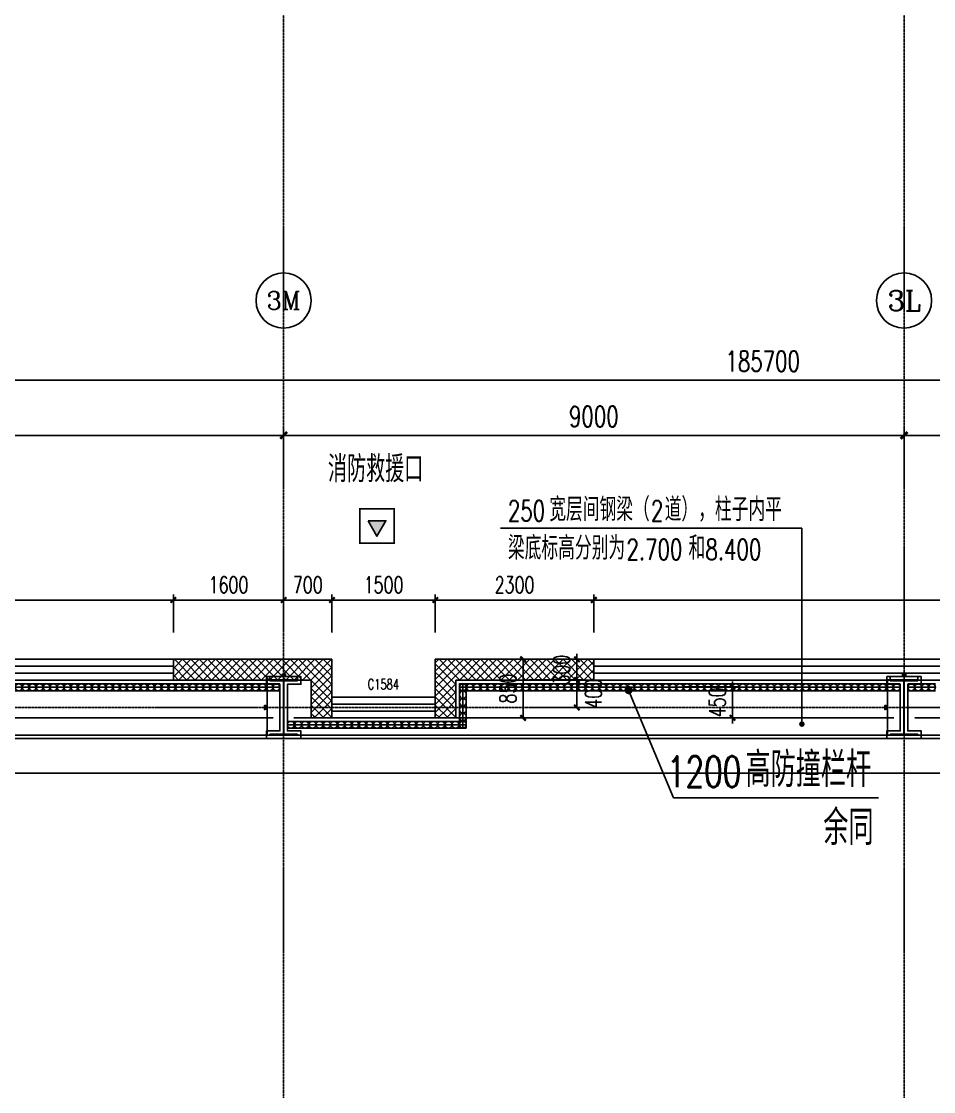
# Model space of a CAD drawing. Extents: x -954573 to 446329, y 489853 to 1226784.
# Drawn here: x -231658 to -218425, y 615150 to 630673 of the extents above; entities that cross this region are included whole.
import ezdxf
from ezdxf.enums import TextEntityAlignment as Align

# ---------------------------------------------------------------- set-up
doc = ezdxf.new("R2010")
doc.units = 0
doc.header["$LTSCALE"] = 10
doc.header["$MEASUREMENT"] = 0
doc.linetypes.add('10平面$0$DOTE', pattern=[2.42, 2, -0.2, 0.02, -0.2])
doc.linetypes.add('10平面$1$DASH', pattern=[0.35, 0.25, -0.1])
doc.layers.get('Defpoints').update_dxf_attribs({"color": 210})
for name, color, linetype in [('10平面$0$A-AXIS-D', 8, 'Continuous'), ('10平面$0$A-AXIS-DOTE', 8, '10平面$0$DOTE'), ('10平面$0$A-AXIS-DP', 8, 'Continuous'), ('10平面$0$A-AXIS-SYMB', 8, 'Continuous'), ('10平面$0$A-HATCH-2', 8, 'Continuous'), ('10平面$0$A-HRAIL', 8, 'Continuous'), ('10平面$0$A-SFCE', 8, 'Continuous'), ('10平面$0$A-TEXT', 8, 'Continuous'), ('10平面$0$A-WINDOW', 8, 'Continuous'), ('10平面$0$AS-COLN', 8, 'Continuous'), ('10平面$0$AS-WALL', 8, 'Continuous'), ('10平面$0$DIM_SYMB', 8, 'Continuous'), ('10平面$0$PUB_HATCH', 8, 'Continuous'), ('10平面$0$PUB_TEXT', 8, 'Continuous'), ('10平面$0$RP-N2-01$0$$0$A-WIND-J', 8, 'Continuous'), ('10平面$0$RP-N2-01$0$A-WIND-J', 8, 'Continuous'), ('10平面$0$建-窗', 8, 'Continuous'), ('10平面$0$建-门窗编号', 8, 'Continuous'), ('A-LIN-V', 9, 'Continuous')]:
    doc.layers.add(name, color=color, linetype=linetype)
doc.styles.add('10平面$0$_TCH_AXIS', font='COMPLEX', dxfattribs={"bigfont": 'GBCBIG'})
doc.styles.add('10平面$0$_TCH_DIM', font='SIMPLEX', dxfattribs={"bigfont": 'GBCBIG'})
doc.styles.add('10平面$0$_TCH_DIM_T3', font='SIMPLEX', dxfattribs={"width": 0.705882, "bigfont": 'GBCBIG'})
doc.styles.add('10平面$0$A-WIN-LABEL', font='SIMPLEX', dxfattribs={"bigfont": 'GBCBIG'})
doc.dimstyles.new('10平面$0$_TCH_ARCH&&10', dxfattribs={"dimtxt": 29.75, "dimasz": 10, "dimexe": 10, "dimexo": 10, "dimgap": 12.625, "dimtad": 1, "dimdec": 0, "dimzin": 0, "dimdsep": 46, "dimtxsty": '10平面$0$_TCH_DIM_T3', "dimblk": '10平面$0$_ArchTick', "dimcen": 0.09, "dimclrt": 7, "dimazin": 2, "dimtfac": 1, "dimtdec": 0, "dimtix": 1, "dimtmove": 2, "dimatfit": 3, "dimfxl": 0, "dimtolj": 1, "dimtzin": 0, "dimarcsym": 0})
doc.dimstyles.new('10平面$0$_TCH_ARCH&&100', dxfattribs={"dimtxt": 297.5, "dimasz": 100, "dimexe": 100, "dimexo": 100, "dimgap": 126.25, "dimtad": 1, "dimdec": 0, "dimzin": 0, "dimdsep": 46, "dimtxsty": '10平面$0$_TCH_DIM_T3', "dimblk": '10平面$0$_ArchTick', "dimcen": 0.09, "dimclrt": 7, "dimazin": 2, "dimtfac": 1, "dimtdec": 0, "dimtix": 1, "dimtmove": 2, "dimatfit": 3, "dimfxl": 0, "dimtolj": 1, "dimtzin": 0, "dimarcsym": 0})
doc.dimstyles.new('10平面$0$_TCH_ARCH&&80', dxfattribs={"dimtxt": 238, "dimasz": 80, "dimexe": 80, "dimexo": 80, "dimgap": 101, "dimtad": 1, "dimdec": 0, "dimzin": 0, "dimdsep": 46, "dimtxsty": '10平面$0$_TCH_DIM_T3', "dimblk": '10平面$0$_ArchTick', "dimcen": 0.09, "dimclrt": 7, "dimazin": 2, "dimtfac": 1, "dimtdec": 0, "dimtix": 1, "dimtmove": 2, "dimatfit": 3, "dimfxl": 0, "dimtolj": 1, "dimtzin": 0, "dimarcsym": 0})
pattern_1 = [(45, (60, 0), (-60.000061, 60.000061), []), (135, (60, 0), (-60.000061, -60.000061), [])]

# ---------------------------------------------------------------- blocks, each defined once
blk = doc.blocks.new('10平面$0$_ArchTick')
at = {"color": 0, "linetype": 'ByBlock', "const_width": 0.4}
blk.add_lwpolyline([(-0.5, -0.5), (0.5, 0.5)], dxfattribs=at)
blk = doc.blocks.new('*D3098')
at = {"layer": '10平面$0$A-AXIS-D', "color": 0, "lineweight": -2}
for p, q in [((-16118, -180910), (-16118, -180052)), ((-7118, -180910), (-7118, -180052)), ((-16118, -180152), (-7118, -180152))]:
    blk.add_line(p, q, dxfattribs=at)
at = {"layer": 'Defpoints', "color": 0}
for p in [(-7118, -180152), (-16118, -181010), (-7118, -181010)]:
    blk.add_point(p, dxfattribs=at)
at = {"layer": '10平面$0$A-AXIS-D', "color": 0, "lineweight": -2, "xscale": 100, "yscale": 100, "zscale": 100, "rotation": 180}
blk.add_blockref('10平面$0$_ArchTick', (-16118, -180152), dxfattribs=at)
at = {"layer": '10平面$0$A-AXIS-D', "color": 0, "lineweight": -2, "xscale": 100, "yscale": 100, "zscale": 100}
blk.add_blockref('10平面$0$_ArchTick', (-7118, -180152), dxfattribs=at)
at = {"layer": '10平面$0$A-AXIS-D', "color": 7, "insert": (-11618, -179877), "char_height": 297.5, "attachment_point": 5, "style": '10平面$0$_TCH_DIM_T3'}
blk.add_mtext('\\A1;9000', dxfattribs=at)
blk = doc.blocks.new('*D3099')
at = {"layer": '10平面$0$A-AXIS-D', "color": 0, "lineweight": -2}
for p, q in [((-7118, -180910), (-7118, -180052)), ((1882, -180910), (1882, -180052)), ((-7118, -180152), (1882, -180152))]:
    blk.add_line(p, q, dxfattribs=at)
at = {"layer": 'Defpoints', "color": 0}
for p in [(1882, -180152), (-7118, -181010), (1882, -181010)]:
    blk.add_point(p, dxfattribs=at)
at = {"layer": '10平面$0$A-AXIS-D', "color": 0, "lineweight": -2, "xscale": 100, "yscale": 100, "zscale": 100, "rotation": 180}
blk.add_blockref('10平面$0$_ArchTick', (-7118, -180152), dxfattribs=at)
at = {"layer": '10平面$0$A-AXIS-D', "color": 0, "lineweight": -2, "xscale": 100, "yscale": 100, "zscale": 100}
blk.add_blockref('10平面$0$_ArchTick', (1882, -180152), dxfattribs=at)
at = {"layer": '10平面$0$A-AXIS-D', "color": 7, "insert": (-2618, -179877), "char_height": 297.5, "attachment_point": 5, "style": '10平面$0$_TCH_DIM_T3'}
blk.add_mtext('\\A1;9000', dxfattribs=at)
blk = doc.blocks.new('*D3100')
at = {"layer": '10平面$0$A-AXIS-D', "color": 0, "lineweight": -2}
for p, q in [((1882, -180910), (1882, -180052)), ((10882, -180910), (10882, -180052)), ((1882, -180152), (10882, -180152))]:
    blk.add_line(p, q, dxfattribs=at)
at = {"layer": 'Defpoints', "color": 0}
for p in [(10882, -180152), (1882, -181010), (10882, -181010)]:
    blk.add_point(p, dxfattribs=at)
at = {"layer": '10平面$0$A-AXIS-D', "color": 0, "lineweight": -2, "xscale": 100, "yscale": 100, "zscale": 100, "rotation": 180}
blk.add_blockref('10平面$0$_ArchTick', (1882, -180152), dxfattribs=at)
at = {"layer": '10平面$0$A-AXIS-D', "color": 0, "lineweight": -2, "xscale": 100, "yscale": 100, "zscale": 100}
blk.add_blockref('10平面$0$_ArchTick', (10882, -180152), dxfattribs=at)
at = {"layer": '10平面$0$A-AXIS-D', "color": 7, "insert": (6382, -179877), "char_height": 297.5, "attachment_point": 5, "style": '10平面$0$_TCH_DIM_T3'}
blk.add_mtext('\\A1;9000', dxfattribs=at)
blk = doc.blocks.new('*D3111')
at = {"layer": '10平面$0$A-AXIS-D', "color": 0, "lineweight": -2}
for p, q in [((-93018, -180810), (-93018, -179252)), ((92682, -180810), (92682, -179252)), ((-93018, -179352), (92682, -179352))]:
    blk.add_line(p, q, dxfattribs=at)
at = {"layer": 'Defpoints', "color": 0}
for p in [(92682, -179352), (-93018, -180910), (92682, -180910)]:
    blk.add_point(p, dxfattribs=at)
at = {"layer": '10平面$0$A-AXIS-D', "color": 0, "lineweight": -2, "xscale": 100, "yscale": 100, "zscale": 100, "rotation": 180}
blk.add_blockref('10平面$0$_ArchTick', (-93018, -179352), dxfattribs=at)
at = {"layer": '10平面$0$A-AXIS-D', "color": 0, "lineweight": -2, "xscale": 100, "yscale": 100, "zscale": 100}
blk.add_blockref('10平面$0$_ArchTick', (92682, -179352), dxfattribs=at)
at = {"layer": '10平面$0$A-AXIS-D', "color": 7, "insert": (-168, -179077), "char_height": 297.5, "attachment_point": 5, "style": '10平面$0$_TCH_DIM_T3'}
blk.add_mtext('\\A1;185700', dxfattribs=at)
blk = doc.blocks.new('*D3391')
at = {"layer": '10平面$0$A-AXIS-DP', "color": 0, "lineweight": -2}
for p, q in [((-221342, 621020), (-221342, 621100)), ((-222070, 621020), (-221262, 621020)), ((-221342, 620570), (-221342, 621020)), ((-222070, 620570), (-221262, 620570)), ((-221342, 620570), (-221342, 620490))]:
    blk.add_line(p, q, dxfattribs=at)
at = {"layer": 'Defpoints', "color": 0}
for p in [(-222150, 621020), (-221342, 621020), (-222150, 620570)]:
    blk.add_point(p, dxfattribs=at)
at = {"layer": '10平面$0$A-AXIS-DP', "color": 0, "lineweight": -2, "xscale": 80, "yscale": 80, "zscale": 80}
for p, rotation in [((-221342, 621020), 270), ((-221342, 620570), 90)]:
    blk.add_blockref('10平面$0$_ArchTick', p, dxfattribs=dict(at, rotation=rotation))
at = {"layer": '10平面$0$A-AXIS-DP', "color": 7, "insert": (-221562, 620795), "char_height": 238, "attachment_point": 5, "rotation": 90, "style": '10平面$0$_TCH_DIM_T3'}
blk.add_mtext('\\A1;450', dxfattribs=at)
blk = doc.blocks.new('10平面$0$4324324')
at = {"layer": '10平面$0$A-HATCH-2', "linetype": '10平面$1$DASH'}
for p, q in [((-294754.2, 620270), (-135554.2, 620270)), ((-294754.2, 619770), (-135554.2, 619770))]:
    blk.add_line(p, q, dxfattribs=at)
blk = doc.blocks.new('*D3408')
at = {"layer": '10平面$0$A-AXIS-DP', "color": 0, "lineweight": -2}
for p, q in [((-165054, 621030), (-165054, 621079)), ((-164654, 621030), (-164654, 621079)), ((-165054, 621069), (-164654, 621069))]:
    blk.add_line(p, q, dxfattribs=at)
at = {"layer": 'Defpoints', "color": 0}
for p in [(-165054, 621020), (-164654, 621069), (-164654, 621020)]:
    blk.add_point(p, dxfattribs=at)
at = {"layer": '10平面$0$A-AXIS-DP', "color": 0, "lineweight": -2, "xscale": 10, "yscale": 10, "zscale": 10, "rotation": 180}
blk.add_blockref('10平面$0$_ArchTick', (-165054, 621069), dxfattribs=at)
at = {"layer": '10平面$0$A-AXIS-DP', "color": 0, "lineweight": -2, "xscale": 10, "yscale": 10, "zscale": 10}
blk.add_blockref('10平面$0$_ArchTick', (-164654, 621069), dxfattribs=at)
at = {"layer": '10平面$0$A-AXIS-DP', "color": 7, "insert": (-164854, 621096), "char_height": 29.8, "attachment_point": 5, "style": '10平面$0$_TCH_DIM_T3'}
blk.add_mtext('\\A1;400', dxfattribs=at)
blk = doc.blocks.new('*D3409')
at = {"layer": '10平面$0$A-AXIS-DP', "color": 0, "lineweight": -2}
for p, q in [((-165064, 621020), (-165105, 621020)), ((-165095, 620220), (-165095, 621020)), ((-165064, 620220), (-165105, 620220))]:
    blk.add_line(p, q, dxfattribs=at)
at = {"layer": 'Defpoints', "color": 0}
for p in [(-165095, 621020), (-165054, 621020), (-165054, 620220)]:
    blk.add_point(p, dxfattribs=at)
at = {"layer": '10平面$0$A-AXIS-DP', "color": 0, "lineweight": -2, "xscale": 10, "yscale": 10, "zscale": 10}
for p, rotation in [((-165095, 621020), 90), ((-165095, 620220), 270)]:
    blk.add_blockref('10平面$0$_ArchTick', p, dxfattribs=dict(at, rotation=rotation))
at = {"layer": '10平面$0$A-AXIS-DP', "color": 7, "insert": (-165123, 620620), "char_height": 29.8, "attachment_point": 5, "rotation": 90, "style": '10平面$0$_TCH_DIM_T3'}
blk.add_mtext('\\A1;800', dxfattribs=at)
blk = doc.blocks.new('10平面$0$RP-N2-01$0$$0$xfjy')
at = {"layer": '10平面$0$RP-N2-01$0$$0$A-WIND-J'}
h = blk.add_hatch(color=256, dxfattribs=at)
h.dxf.hatch_style = 1
h.paths.add_polyline_path([(1141876, -26214), (1142135, -26214), (1142005, -25989)])
at = {"layer": '10平面$0$RP-N2-01$0$$0$A-WIND-J', "const_width": 25}
blk.add_lwpolyline([(1141755, -25889), (1141755, -26389), (1142255, -26389), (1142255, -25889)], close=True, dxfattribs=at)
at = {"layer": '10平面$0$RP-N2-01$0$$0$A-WIND-J'}
for points in [[(1141755, -26389), (1142255, -26389), (1142255, -25889), (1141755, -25889)], [(1141876, -26214), (1142135, -26214), (1142005, -25989)]]:
    blk.add_lwpolyline(points, close=True, dxfattribs=at)
blk = doc.blocks.new('10平面$0$RP-N2-01$0$xfjy')
at = {"layer": '10平面$0$RP-N2-01$0$$0$A-WIND-J'}
blk.add_blockref('10平面$0$RP-N2-01$0$$0$xfjy', (0, 0), dxfattribs=at)
blk = doc.blocks.new('10平面$0$1232')
at = {"layer": '10平面$0$RP-N2-01$0$A-WIND-J', "xscale": -1, "rotation": 180}
blk.add_blockref('10平面$0$RP-N2-01$0$xfjy', (-1368505, 597215, 0), dxfattribs=at)
at = {"layer": '10平面$0$A-TEXT', "style": '10平面$0$_TCH_DIM'}
blk.add_text('消防救援口', height=384.1, dxfattribs=at).set_placement((-227211, 623989, 0))
blk = doc.blocks.new('10平面$0$99平面图例外参$0$$LinePat$圆环')
for points in [[(0, 150), (300, 150)], [(0, 0), (300, 0)], [(0, -150), (300, -150)]]:
    blk.add_lwpolyline(points)
at = {"color": 0}
blk.add_circle((150, 0), 150, dxfattribs=at)
blk = doc.blocks.new('10平面$0$34242343243')
at = {"layer": '10平面$0$A-HRAIL', "yscale": 0.3333333333333333, "zscale": 0.3333333333333333}
for p, xscale, rotation in [((-231748, 621014), 0.3368181818181785, 2.040338504593629e-10), ((-231647, 621014), 0.3368181818181785, 2.040338504593629e-10), ((-231546, 621014), 0.3368181818181785, 2.040338504593629e-10), ((-231445, 621014), 0.3368181818181785, 2.040338504593629e-10), ((-231344, 621014), 0.3368181818181785, 2.040338504593629e-10), ((-231243, 621014), 0.3368181818181785, 2.040338504593629e-10), ((-231142, 621014), 0.3368181818181785, 2.040338504593629e-10), ((-231041, 621014), 0.3368181818181785, 2.040338504593629e-10), ((-230940, 621014), 0.3368181818181785, 2.040338504593629e-10), ((-230839, 621014), 0.3368181818181785, 2.040338504593629e-10), ((-230737, 621014), 0.3368181818181785, 2.040338504593629e-10), ((-230636, 621014), 0.3368181818181785, 2.040338504593629e-10), ((-230535, 621014), 0.3368181818181785, 2.040338504593629e-10), ((-230434, 621014), 0.3368181818181785, 2.040338504593629e-10), ((-230333, 621014), 0.3368181818181785, 2.040338504593629e-10), ((-230232, 621014), 0.3368181818181785, 2.040338504593629e-10), ((-230131, 621014), 0.3368181818181785, 2.040338504593629e-10), ((-230030, 621014), 0.3368181818181785, 2.040338504593629e-10), ((-229929, 621014), 0.3368181818181785, 2.040338504593629e-10), ((-229828, 621014), 0.3368181818181785, 2.040338504593629e-10), ((-229727, 621014), 0.3368181818181785, 2.040338504593629e-10), ((-229626, 621014), 0.3368181818181785, 2.040338504593629e-10), ((-229525, 621014), 0.3368181818181785, 2.040338504593629e-10), ((-229424, 621014), 0.3368181818181785, 2.040338504593629e-10), ((-229323, 621014), 0.3368181818181785, 2.040338504593629e-10), ((-229222, 621014), 0.3368181818181785, 2.040338504593629e-10), ((-229121, 621014), 0.3368181818181785, 2.040338504593629e-10), ((-229020, 621014), 0.3368181818181785, 2.040338504593629e-10), ((-228919, 621014), 0.3368181818181785, 2.040338504593629e-10), ((-228818, 621014), 0.3368181818181785, 2.040338504593629e-10), ((-228717, 621014), 0.3368181818181785, 2.040338504593629e-10), ((-228616, 621014), 0.3368181818181785, 2.040338504593629e-10), ((-228514, 621014), 0.3368181818181785, 2.040338504593629e-10), ((-228413, 621014), 0.3368181818181785, 2.040338504593629e-10), ((-228312, 621014), 0.3368181818181785, 2.040338504593629e-10), ((-228211, 621014), 0.3368181818181785, 2.040338504593629e-10), ((-228110, 621014), 0.3368181818181785, 2.040338504593629e-10), ((-228009, 621014), 0.3368181818181785, 2.040338504593629e-10), ((-225254, 620962), -0.3611111227129974, 270), ((-225203, 621014), -0.3384127415468572, 359.9999999997966), ((-225254, 620853), -0.3611111227129974, 270), ((-225101, 621014), -0.3384127415468572, 359.9999999997966), ((-225000, 621014), -0.3384127415468572, 359.9999999997966), ((-224898, 621014), -0.3384127415468572, 359.9999999997966), ((-224797, 621014), -0.3384127415468572, 359.9999999997966), ((-224695, 621014), -0.3384127415468572, 359.9999999997966), ((-224594, 621014), -0.3384127415468572, 359.9999999997966), ((-224492, 621014), -0.3384127415468572, 359.9999999997966), ((-224390, 621014), -0.3384127415468572, 359.9999999997966), ((-224289, 621014), -0.3384127415468572, 359.9999999997966), ((-224187, 621014), -0.3384127415468572, 359.9999999997966), ((-224086, 621014), -0.3384127415468572, 359.9999999997966), ((-223984, 621014), -0.3384127415468572, 359.9999999997966), ((-223883, 621014), -0.3384127415468572, 359.9999999997966), ((-223781, 621014), -0.3384127415468572, 359.9999999997966), ((-223680, 621014), -0.3384127415468572, 359.9999999997966), ((-223578, 621014), -0.3384127415468572, 359.9999999997966), ((-223477, 621014), -0.3384127415468572, 359.9999999997966), ((-223375, 621014), -0.3384127415468572, 359.9999999997966), ((-223274, 621014), -0.3384127415468572, 359.9999999997966), ((-223172, 621014), -0.3384127415468572, 359.9999999997966), ((-223071, 621014), -0.3384127415468572, 359.9999999997966), ((-222969, 621014), -0.3384127415468572, 359.9999999997966), ((-222868, 621014), -0.3384127415468572, 359.9999999997966), ((-222766, 621014), -0.3384127415468572, 359.9999999997966), ((-222665, 621014), -0.3384127415468572, 359.9999999997966), ((-222563, 621014), -0.3384127415468572, 359.9999999997966), ((-222462, 621014), -0.3384127415468572, 359.9999999997966), ((-222360, 621014), -0.3384127415468572, 359.9999999997966), ((-222258, 621014), -0.3384127415468572, 359.9999999997966), ((-222157, 621014), -0.3384127415468572, 359.9999999997966), ((-222055, 621014), -0.3384127415468572, 359.9999999997966), ((-221954, 621014), -0.3384127415468572, 359.9999999997966), ((-221852, 621014), -0.3384127415468572, 359.9999999997966), ((-221751, 621014), -0.3384127415468572, 359.9999999997966), ((-221649, 621014), -0.3384127415468572, 359.9999999997966), ((-221548, 621014), -0.3384127415468572, 359.9999999997966), ((-221446, 621014), -0.3384127415468572, 359.9999999997966), ((-221345, 621014), -0.3384127415468572, 359.9999999997966), ((-221243, 621014), -0.3384127415468572, 359.9999999997966), ((-221142, 621014), -0.3384127415468572, 359.9999999997966), ((-221040, 621014), -0.3384127415468572, 359.9999999997966), ((-220939, 621014), -0.3384127415468572, 359.9999999997966), ((-220837, 621014), -0.3384127415468572, 359.9999999997966), ((-220736, 621014), -0.3384127415468572, 359.9999999997966), ((-220634, 621014), -0.3384127415468572, 359.9999999997966), ((-220533, 621014), -0.3384127415468572, 359.9999999997966), ((-220431, 621014), -0.3384127415468572, 359.9999999997966), ((-220330, 621014), -0.3384127415468572, 359.9999999997966), ((-220228, 621014), -0.3384127415468572, 359.9999999997966), ((-220126, 621014), -0.3384127415468572, 359.9999999997966), ((-220025, 621014), -0.3384127415468572, 359.9999999997966), ((-219923, 621014), -0.3384127415468572, 359.9999999997966), ((-219822, 621014), -0.3384127415468572, 359.9999999997966), ((-219720, 621014), -0.3384127415468572, 359.9999999997966), ((-219619, 621014), -0.3384127415468572, 359.9999999997966), ((-219517, 621014), -0.3384127415468572, 359.9999999997966), ((-219416, 621014), -0.3384127415468572, 359.9999999997966), ((-219314, 621014), -0.3384127415468572, 359.9999999997966), ((-219213, 621014), -0.3384127415468572, 359.9999999997966), ((-219111, 621014), -0.3384127415468572, 359.9999999997966), ((-219010, 621014), -0.3384127415468572, 359.9999999997966), ((-218908, 621014), -0.3384127415468572, 359.9999999997966), ((-218699, 621014), -0.3368181818181818, 359.9999999997967), ((-218598, 621014), -0.3368181818181818, 359.9999999997967), ((-218497, 621014), -0.3368181818181818, 359.9999999997967), ((-218396, 621014), -0.3368181818181818, 359.9999999997967), ((-225254, 620745), -0.3611111227129974, 270), ((-225254, 620637), -0.3611111227129974, 270), ((-225254, 620528), -0.3611111227129974, 270), ((-225254, 620420), -0.3611111227129974, 270)]:
    blk.add_blockref('10平面$0$99平面图例外参$0$$LinePat$圆环', p, dxfattribs=dict(at, xscale=xscale, rotation=rotation))
at = {"layer": '10平面$0$A-HRAIL', "xscale": -0.3461333288391431, "yscale": 0.3333333333333333, "zscale": 0.3333333333333333}
for p in [(-227696, 620470), (-227593, 620470), (-227489, 620470), (-227385, 620470), (-227281, 620470), (-227177, 620470), (-227073, 620470), (-226969, 620470), (-226866, 620470), (-226762, 620470), (-226658, 620470), (-226554, 620470), (-226450, 620470), (-226346, 620470), (-226243, 620470), (-226139, 620470), (-226035, 620470), (-225931, 620470), (-225827, 620470), (-225723, 620470), (-225620, 620470), (-225516, 620470), (-225412, 620470), (-225308, 620470), (-225204, 620470)]:
    blk.add_blockref('10平面$0$99平面图例外参$0$$LinePat$圆环', p, dxfattribs=at)
blk = doc.blocks.new('*D3888')
at = {"layer": '10平面$0$A-AXIS-DP', "color": 0, "lineweight": -2}
for p, q in [((-224294, 621420), (-223520, 621420)), ((-223600, 621420), (-223600, 621500)), ((-223600, 621120), (-223600, 621420)), ((-224294, 621120), (-223520, 621120)), ((-223600, 621120), (-223600, 621040))]:
    blk.add_line(p, q, dxfattribs=at)
at = {"layer": 'Defpoints', "color": 0}
for p in [(-224374, 621420), (-223600, 621420), (-224374, 621120)]:
    blk.add_point(p, dxfattribs=at)
at = {"layer": '10平面$0$A-AXIS-DP', "color": 0, "lineweight": -2, "xscale": 80, "yscale": 80, "zscale": 80}
for p, rotation in [((-223600, 621420), 270), ((-223600, 621120), 90)]:
    blk.add_blockref('10平面$0$_ArchTick', p, dxfattribs=dict(at, rotation=rotation))
at = {"layer": '10平面$0$A-AXIS-DP', "color": 7, "insert": (-223820, 621270), "char_height": 238, "attachment_point": 5, "rotation": 90, "style": '10平面$0$_TCH_DIM_T3'}
blk.add_mtext('\\A1;300', dxfattribs=at)
blk = doc.blocks.new('*D3889')
at = {"layer": '10平面$0$A-AXIS-DP', "color": 0, "lineweight": -2}
for p, q in [((-224294, 621120), (-223520, 621120)), ((-223600, 620720), (-223600, 621120)), ((-224294, 620720), (-223520, 620720))]:
    blk.add_line(p, q, dxfattribs=at)
at = {"layer": 'Defpoints', "color": 0}
for p in [(-224374, 621120), (-223600, 621120), (-224374, 620720)]:
    blk.add_point(p, dxfattribs=at)
at = {"layer": '10平面$0$A-AXIS-DP', "color": 0, "lineweight": -2, "xscale": 80, "yscale": 80, "zscale": 80}
for p, rotation in [((-223600, 621120), 90), ((-223600, 620720), 270)]:
    blk.add_blockref('10平面$0$_ArchTick', p, dxfattribs=dict(at, rotation=rotation))
at = {"layer": '10平面$0$A-AXIS-DP', "color": 7, "insert": (-223360, 620920), "char_height": 238, "attachment_point": 5, "rotation": 90, "style": '10平面$0$_TCH_DIM_T3'}
blk.add_mtext('\\A1;400', dxfattribs=at)
blk = doc.blocks.new('*D3890')
at = {"layer": '10平面$0$A-AXIS-DP', "color": 0, "lineweight": -2}
for p, q in [((-225164, 621420), (-224300, 621420)), ((-224380, 620570), (-224380, 621420)), ((-225164, 620570), (-224300, 620570))]:
    blk.add_line(p, q, dxfattribs=at)
at = {"layer": 'Defpoints', "color": 0}
for p in [(-225244, 621420), (-224380, 621420), (-225244, 620570)]:
    blk.add_point(p, dxfattribs=at)
at = {"layer": '10平面$0$A-AXIS-DP', "color": 0, "lineweight": -2, "xscale": 80, "yscale": 80, "zscale": 80}
for p, rotation in [((-224380, 621420), 90), ((-224380, 620570), 270)]:
    blk.add_blockref('10平面$0$_ArchTick', p, dxfattribs=dict(at, rotation=rotation))
at = {"layer": '10平面$0$A-AXIS-DP', "color": 7, "insert": (-224600, 620995), "char_height": 238, "attachment_point": 5, "rotation": 90, "style": '10平面$0$_TCH_DIM_T3'}
blk.add_mtext('\\A1;850', dxfattribs=at)
blk = doc.blocks.new('*D4056')
at = {"layer": '10平面$0$A-AXIS-DP', "color": 0, "lineweight": -2}
for p, q in [((-250354, 621810), (-250354, 622360)), ((-229454, 621810), (-229454, 622360)), ((-250354, 622280), (-229454, 622280))]:
    blk.add_line(p, q, dxfattribs=at)
at = {"layer": 'Defpoints', "color": 0}
for p in [(-229454, 622280), (-250354, 621730), (-229454, 621730)]:
    blk.add_point(p, dxfattribs=at)
at = {"layer": '10平面$0$A-AXIS-DP', "color": 0, "lineweight": -2, "xscale": 80, "yscale": 80, "zscale": 80, "rotation": 180}
blk.add_blockref('10平面$0$_ArchTick', (-250354, 622280), dxfattribs=at)
at = {"layer": '10平面$0$A-AXIS-DP', "color": 0, "lineweight": -2, "xscale": 80, "yscale": 80, "zscale": 80}
blk.add_blockref('10平面$0$_ArchTick', (-229454, 622280), dxfattribs=at)
at = {"layer": '10平面$0$A-AXIS-DP', "color": 7, "insert": (-239904, 622500), "char_height": 238, "attachment_point": 5, "style": '10平面$0$_TCH_DIM_T3'}
blk.add_mtext('\\A1;20900', dxfattribs=at)
blk = doc.blocks.new('*D4057')
at = {"layer": '10平面$0$A-AXIS-DP', "color": 0, "lineweight": -2}
for p, q in [((-229454, 621810), (-229454, 622360)), ((-227854, 621810), (-227854, 622360)), ((-229454, 622280), (-227854, 622280))]:
    blk.add_line(p, q, dxfattribs=at)
at = {"layer": 'Defpoints', "color": 0}
for p in [(-227854, 622280), (-229454, 621730), (-227854, 621730)]:
    blk.add_point(p, dxfattribs=at)
at = {"layer": '10平面$0$A-AXIS-DP', "color": 0, "lineweight": -2, "xscale": 80, "yscale": 80, "zscale": 80, "rotation": 180}
blk.add_blockref('10平面$0$_ArchTick', (-229454, 622280), dxfattribs=at)
at = {"layer": '10平面$0$A-AXIS-DP', "color": 0, "lineweight": -2, "xscale": 80, "yscale": 80, "zscale": 80}
blk.add_blockref('10平面$0$_ArchTick', (-227854, 622280), dxfattribs=at)
at = {"layer": '10平面$0$A-AXIS-DP', "color": 7, "insert": (-228654, 622500), "char_height": 238, "attachment_point": 5, "style": '10平面$0$_TCH_DIM_T3'}
blk.add_mtext('\\A1;1600', dxfattribs=at)
blk = doc.blocks.new('*D4058')
at = {"layer": '10平面$0$A-AXIS-DP', "color": 0, "lineweight": -2}
for p, q in [((-227854, 621810), (-227854, 622360)), ((-227154, 621810), (-227154, 622360)), ((-227854, 622280), (-227154, 622280))]:
    blk.add_line(p, q, dxfattribs=at)
at = {"layer": 'Defpoints', "color": 0}
for p in [(-227154, 622280), (-227854, 621730), (-227154, 621730)]:
    blk.add_point(p, dxfattribs=at)
at = {"layer": '10平面$0$A-AXIS-DP', "color": 0, "lineweight": -2, "xscale": 80, "yscale": 80, "zscale": 80, "rotation": 180}
blk.add_blockref('10平面$0$_ArchTick', (-227854, 622280), dxfattribs=at)
at = {"layer": '10平面$0$A-AXIS-DP', "color": 0, "lineweight": -2, "xscale": 80, "yscale": 80, "zscale": 80}
blk.add_blockref('10平面$0$_ArchTick', (-227154, 622280), dxfattribs=at)
at = {"layer": '10平面$0$A-AXIS-DP', "color": 7, "insert": (-227504, 622500), "char_height": 238, "attachment_point": 5, "style": '10平面$0$_TCH_DIM_T3'}
blk.add_mtext('\\A1;700', dxfattribs=at)
blk = doc.blocks.new('*D4059')
at = {"layer": '10平面$0$A-AXIS-DP', "color": 0, "lineweight": -2}
for p, q in [((-227154, 621810), (-227154, 622360)), ((-225654, 621810), (-225654, 622360)), ((-227154, 622280), (-225654, 622280))]:
    blk.add_line(p, q, dxfattribs=at)
at = {"layer": 'Defpoints', "color": 0}
for p in [(-225654, 622280), (-227154, 621730), (-225654, 621730)]:
    blk.add_point(p, dxfattribs=at)
at = {"layer": '10平面$0$A-AXIS-DP', "color": 0, "lineweight": -2, "xscale": 80, "yscale": 80, "zscale": 80, "rotation": 180}
blk.add_blockref('10平面$0$_ArchTick', (-227154, 622280), dxfattribs=at)
at = {"layer": '10平面$0$A-AXIS-DP', "color": 0, "lineweight": -2, "xscale": 80, "yscale": 80, "zscale": 80}
blk.add_blockref('10平面$0$_ArchTick', (-225654, 622280), dxfattribs=at)
at = {"layer": '10平面$0$A-AXIS-DP', "color": 7, "insert": (-226404, 622500), "char_height": 238, "attachment_point": 5, "style": '10平面$0$_TCH_DIM_T3'}
blk.add_mtext('\\A1;1500', dxfattribs=at)
blk = doc.blocks.new('*D4060')
at = {"layer": '10平面$0$A-AXIS-DP', "color": 0, "lineweight": -2}
for p, q in [((-225654, 621810), (-225654, 622360)), ((-223354, 621810), (-223354, 622360)), ((-225654, 622280), (-223354, 622280))]:
    blk.add_line(p, q, dxfattribs=at)
at = {"layer": 'Defpoints', "color": 0}
for p in [(-223354, 622280), (-225654, 621730), (-223354, 621730)]:
    blk.add_point(p, dxfattribs=at)
at = {"layer": '10平面$0$A-AXIS-DP', "color": 0, "lineweight": -2, "xscale": 80, "yscale": 80, "zscale": 80, "rotation": 180}
blk.add_blockref('10平面$0$_ArchTick', (-225654, 622280), dxfattribs=at)
at = {"layer": '10平面$0$A-AXIS-DP', "color": 0, "lineweight": -2, "xscale": 80, "yscale": 80, "zscale": 80}
blk.add_blockref('10平面$0$_ArchTick', (-223354, 622280), dxfattribs=at)
at = {"layer": '10平面$0$A-AXIS-DP', "color": 7, "insert": (-224504, 622500), "char_height": 238, "attachment_point": 5, "style": '10平面$0$_TCH_DIM_T3'}
blk.add_mtext('\\A1;2300', dxfattribs=at)
blk = doc.blocks.new('*D4061')
at = {"layer": '10平面$0$A-AXIS-DP', "color": 0, "lineweight": -2}
for p, q in [((-223354, 621810), (-223354, 622360)), ((-210654, 621810), (-210654, 622360)), ((-223354, 622280), (-210654, 622280))]:
    blk.add_line(p, q, dxfattribs=at)
at = {"layer": 'Defpoints', "color": 0}
for p in [(-210654, 622280), (-223354, 621730), (-210654, 621730)]:
    blk.add_point(p, dxfattribs=at)
at = {"layer": '10平面$0$A-AXIS-DP', "color": 0, "lineweight": -2, "xscale": 80, "yscale": 80, "zscale": 80, "rotation": 180}
blk.add_blockref('10平面$0$_ArchTick', (-223354, 622280), dxfattribs=at)
at = {"layer": '10平面$0$A-AXIS-DP', "color": 0, "lineweight": -2, "xscale": 80, "yscale": 80, "zscale": 80}
blk.add_blockref('10平面$0$_ArchTick', (-210654, 622280), dxfattribs=at)
at = {"layer": '10平面$0$A-AXIS-DP', "color": 7, "insert": (-217004, 622500), "char_height": 238, "attachment_point": 5, "style": '10平面$0$_TCH_DIM_T3'}
blk.add_mtext('\\A1;12700', dxfattribs=at)
blk = doc.blocks.new('10平面$0$WINDOW2DLIB$DYNSTYLE$00000005')
at = {"color": 0}
for points in [[(-0.5, 0.5), (-0.5, -0.5)], [(-0.5, 0.5), (0.5, 0.5)], [(0.5, -0.5), (0.5, 0.5)], [(0.5, 0.16667), (-0.5, 0.16667)], [(0.5, -0.16667), (-0.5, -0.16667)], [(-0.5, -0.5), (0.5, -0.5)]]:
    blk.add_lwpolyline(points, dxfattribs=at)
blk = doc.blocks.new('10平面$0$dote')
at = {"layer": '10平面$0$A-AXIS-D'}
for centre in [(-7117.8, -178196), (1882.2, -178196)]:
    blk.add_circle(centre, 400, dxfattribs=at)
at = {"layer": '10平面$0$A-AXIS-DOTE', "ltscale": 2}
for p, q in [((-7117.8, -264080), (-7117.8, -167560.7)), ((1882.2, -264080), (1882.2, -167560.7)), ((98696.4, -184100), (-97273.6, -184100))]:
    blk.add_line(p, q, dxfattribs=at)
at = {"layer": '10平面$0$PUB_TEXT', "style": '10平面$0$_TCH_AXIS'}
for s, height, p, p2 in [('3L', 294.28, (1644, -178343.2), (2120.4, -178343.2)), ('3M', 260.31, (-7365.7, -178326.2), (-6869.9, -178326.2))]:
    blk.add_text(s, height=height, dxfattribs=at).set_placement(p, p2, align=Align.FIT)
at = {"layer": '10平面$0$A-AXIS-D'}
for base, p1, p2, picture, middle in [((92682.2, -179352.2), (-93017.8, -180910.2), (92682.2, -180910.2), '*D3111', (-167.8, -179077.2)), ((-7117.8, -180152.2), (-16117.8, -181010.2), (-7117.8, -181010.2), '*D3098', (-11617.8, -179877.2)), ((1882.2, -180152.2), (-7117.8, -181010.2), (1882.2, -181010.2), '*D3099', (-2617.8, -179877.2)), ((10882.2, -180152.2), (1882.2, -181010.2), (10882.2, -181010.2), '*D3100', (6382.2, -179877.2))]:
    dim = blk.add_linear_dim(base=base, p1=p1, p2=p2, angle=0, dimstyle='10平面$0$_TCH_ARCH&&100', override={"dimgap": 0}, dxfattribs=at)
    dim.commit()
    dim.dimension.update_dxf_attribs({"geometry": picture, "text_midpoint": middle, "dimtype": 129})
blk = doc.blocks.new('10平面$0$3243243')
at = {"layer": '10平面$0$A-AXIS-SYMB'}
for p, q in [((-220335.8, 623320), (-224705.8, 623320)), ((-220335.8, 620480), (-220335.8, 623320))]:
    blk.add_line(p, q, dxfattribs=at)
at = {"layer": '10平面$0$A-AXIS-SYMB', "const_width": 40}
blk.add_lwpolyline([(-220335.8, 620460, 1), (-220335.8, 620500, 1)], format="xyb", close=True, dxfattribs=at)
at = {"layer": '10平面$0$A-SFCE', "linetype": '10平面$1$DASH'}
for p, q in [((-228004.2, 620570), (-245704.2, 620570)), ((-201004.2, 620570), (-218704.2, 620570)), ((-228004.2, 620320), (-245704.2, 620320)), ((-201004.2, 620320), (-218704.2, 620320))]:
    blk.add_line(p, q, dxfattribs=at)
at = {"layer": '10平面$0$A-SFCE', "color": 2, "linetype": '10平面$1$DASH'}
for p, q in [((-219004.2, 620570), (-227704.2, 620570)), ((-219004.2, 620320), (-227704.2, 620320))]:
    blk.add_line(p, q, dxfattribs=at)
at = {"layer": '10平面$0$PUB_TEXT', "style": '10平面$0$_TCH_DIM', "width": 0.705882}
for s, p in [('250', (-224600.8, 623425)), ('2', (-222526.3, 623425)), ('2.700', (-222880.6, 622865)), ('8.400', (-221734.9, 622865))]:
    blk.add_text(s, height=297.5, dxfattribs=at).set_placement(p)
at = {"layer": '10平面$0$PUB_TEXT', "style": '10平面$0$_TCH_DIM'}
for s, height, p in [('宽层间钢梁（', 337.59, (-224000.8, 623425)), ('道），柱子内平', 337.59, (-222326.3, 623425)), ('梁底标高分别为', 337.59, (-224600.8, 622865)), ('和', 337.6, (-221980.6, 622865))]:
    blk.add_text(s, height=height, dxfattribs=at).set_placement(p)
at = {"layer": '10平面$0$A-AXIS-DP', "color": 1}
dim = blk.add_aligned_dim(p1=(-222150, 620570), p2=(-222150, 621020), distance=-808, dimstyle='10平面$0$_TCH_ARCH&&80', dxfattribs=at)
dim.commit()
dim.dimension.update_dxf_attribs({"geometry": '*D3391', "text_midpoint": (-221562, 620795)})
blk = doc.blocks.new('10平面$0$w42343243')
at = {"layer": '10平面$0$A-HATCH-2'}
blk.add_lwpolyline([(-165104.2, 621070), (-164604.2, 621070), (-164604.2, 620958), (-164800.2, 620958), (-164800.2, 620282), (-164604.2, 620282), (-164604.2, 620170), (-165104.2, 620170), (-165104.2, 620282), (-164908.2, 620282), (-164908.2, 620958), (-165104.2, 620958)], close=True, dxfattribs=at)
at = {"layer": '10平面$0$AS-COLN', "color": 3}
blk.add_lwpolyline([(-165054.2, 621020), (-164654.2, 621020), (-164654.2, 621008), (-164850.2, 621008), (-164850.2, 620232), (-164654.2, 620232), (-164654.2, 620220), (-165054.2, 620220), (-165054.2, 620232), (-164858.2, 620232), (-164858.2, 621008), (-165054.2, 621008)], close=True, dxfattribs=at)
at = {"layer": '10平面$0$A-AXIS-DP'}
for p1, p2, distance, picture, middle in [((-165054.2, 621020), (-164654.2, 621020), 48.8, '*D3408', (-164854.2, 621096.2)), ((-165054.2, 620220), (-165054.2, 621020), 41.2, '*D3409', (-165122.9, 620620))]:
    dim = blk.add_aligned_dim(p1=p1, p2=p2, distance=distance, dimstyle='10平面$0$_TCH_ARCH&&10', dxfattribs=at)
    dim.commit()
    dim.dimension.update_dxf_attribs({"geometry": picture, "text_midpoint": middle})
blk = doc.blocks.new('10平面$0$42343')
at = {"layer": '10平面$0$A-WINDOW'}
for p in [(-63000, 100), (-54000, 100)]:
    blk.add_blockref('10平面$0$w42343243', p, dxfattribs=at)
blk = doc.blocks.new('10平面')
at = {"layer": '10平面$0$PUB_HATCH'}
h = blk.add_hatch(dxfattribs=at)
h.set_pattern_fill('多孔材料', color=256, scale=30, style=0)
h.set_pattern_definition(pattern_1)
h.paths.add_polyline_path([(-227154.2, 621419.9), (-229454.2, 621419.9), (-229454.2, 621119.9), (-227454.2, 621119.9)])
h = blk.add_hatch(dxfattribs=at)
h.set_pattern_fill('多孔材料', color=256, scale=30, style=0)
h.set_pattern_definition(pattern_1)
h.paths.add_polyline_path([(-227454.2, 620569.9), (-227154.2, 620869.9), (-227154.2, 621419.9), (-227454.2, 621119.9)])
h = blk.add_hatch(dxfattribs=at)
h.set_pattern_fill('多孔材料', color=256, scale=30, style=0)
h.set_pattern_definition(pattern_1)
h.paths.add_polyline_path([(-225654.2, 621119.9), (-225504.2, 621219.9), (-225504.2, 621419.9), (-225654.2, 621419.9)])
h = blk.add_hatch(dxfattribs=at)
h.set_pattern_fill('多孔材料', color=256, scale=30, style=0)
h.set_pattern_definition(pattern_1)
h.paths.add_polyline_path([(-225354.2, 621119.9), (-223354.2, 621119.9), (-223354.2, 621419.9), (-225504.2, 621419.9), (-225504.2, 621219.9)])
h = blk.add_hatch(dxfattribs=at)
h.set_pattern_fill('多孔材料', color=256, scale=30, style=0)
h.set_pattern_definition(pattern_1)
h.paths.add_polyline_path([(-225654.2, 620869.9), (-225354.2, 620569.9), (-225354.2, 621119.9), (-225504.2, 621219.9), (-225654.2, 621119.9)])
h = blk.add_hatch(dxfattribs=at)
h.set_pattern_fill('多孔材料', color=256, scale=30, style=0)
h.set_pattern_definition(pattern_1)
h.paths.add_polyline_path([(-227454.2, 620569.9), (-227154.2, 620569.9), (-227154.2, 620869.9)])
h = blk.add_hatch(dxfattribs=at)
h.set_pattern_fill('多孔材料', color=256, scale=30, style=0)
h.set_pattern_definition(pattern_1)
h.paths.add_polyline_path([(-225654.2, 620869.9), (-225654.2, 620569.9), (-225354.2, 620569.9)])
at = {"layer": '10平面$0$AS-WALL'}
for p, q in [((-227154.2, 621419.9), (-229454.2, 621419.9)), ((-229454.2, 621419.9), (-229454.2, 621119.9)), ((-227154.2, 620869.9), (-227154.2, 621419.9)), ((-225654.2, 621419.9), (-225504.2, 621419.9)), ((-225654.2, 621419.9), (-225654.2, 621119.9)), ((-223354.2, 621419.9), (-225504.2, 621419.9)), ((-223354.2, 621119.9), (-223354.2, 621419.9)), ((-229454.2, 621119.9), (-227454.2, 621119.9)), ((-227454.2, 620569.9), (-227454.2, 621119.9)), ((-225654.2, 621119.9), (-225654.2, 621119.9)), ((-225654.2, 620869.9), (-225654.2, 621119.9)), ((-225354.2, 620569.9), (-225354.2, 621119.9)), ((-225354.2, 621119.9), (-223354.2, 621119.9)), ((-227154.2, 620569.9), (-227154.2, 620869.9)), ((-225654.2, 620869.9), (-225654.2, 620569.9)), ((-227454.2, 620569.9), (-227154.2, 620569.9)), ((-225654.2, 620569.9), (-225354.2, 620569.9))]:
    blk.add_line(p, q, dxfattribs=at)
at = {"layer": '10平面$0$DIM_SYMB'}
for p, q in [((-222850, 620974), (-222200, 619410)), ((-222850, 620974), (-222200, 619410)), ((-222200, 619410), (-219225.8, 619410))]:
    blk.add_line(p, q, dxfattribs=at)
at = {"layer": '10平面$0$DIM_SYMB', "const_width": 60}
blk.add_lwpolyline([(-222861.5, 621001.7, 1), (-222838.5, 620946.3, 1)], format="xyb", close=True, dxfattribs=at)
blk.add_lwpolyline([(-222861.5, 621001.7, 1), (-222838.5, 620946.3, 1)], format="xyb", close=True, dxfattribs=at)
blk.add_blockref('10平面$0$1232', (0, 0))
at = {"layer": '10平面$0$A-AXIS-DP'}
blk.add_blockref('10平面$0$3243243', (0, 0), dxfattribs=at)
at = {"layer": '10平面$0$A-WINDOW'}
for name in ['10平面$0$42343', '10平面$0$4324324']:
    blk.add_blockref(name, (0, 0), dxfattribs=at)
at = {"layer": '10平面$0$AS-WALL'}
blk.add_blockref('10平面$0$dote', (-220736.4, 804820), dxfattribs=at)
at = {"layer": '10平面$0$DIM_SYMB'}
blk.add_blockref('10平面$0$34242343243', (0, 0), dxfattribs=at)
at = {"layer": '10平面$0$建-窗'}
ref = blk.add_blockref('10平面$0$WINDOW2DLIB$DYNSTYLE$00000005', (-217004.2, 621269.9), dxfattribs=dict(at, xscale=-12700, yscale=-300, zscale=300, rotation=359.999999999664))
ref.add_attrib('A', 'C12724', (-217284.2, 621770.6), dxfattribs={"layer": '10平面$0$建-门窗编号', "height": 148.75, "style": '10平面$0$A-WIN-LABEL', "width": 0.705882})
ref = blk.add_blockref('10平面$0$WINDOW2DLIB$DYNSTYLE$00000005', (-239904.2, 621269.9), dxfattribs=dict(at, xscale=-20900, yscale=-300, zscale=300, rotation=359.9999999994902))
ref.add_attrib('A', 'C20924', (-240194.2, 621642.8), dxfattribs={"layer": '10平面$0$建-门窗编号', "height": 148.75, "style": '10平面$0$A-WIN-LABEL', "width": 0.705882})
ref = blk.add_blockref('10平面$0$WINDOW2DLIB$DYNSTYLE$00000005', (-226404.2, 620719.9), dxfattribs=dict(at, xscale=-1500, yscale=300, zscale=300, rotation=179.9999999999555))
ref.add_attrib('A', 'C1584', (-226634.2, 620983.1), dxfattribs={"layer": '10平面$0$建-门窗编号', "height": 148.75, "rotation": 360, "style": '10平面$0$A-WIN-LABEL', "width": 0.705882})
at = {"layer": '10平面$0$PUB_TEXT', "style": '10平面$0$_TCH_DIM', "width": 0.705882}
blk.add_text('1200', height=446.25, dxfattribs=at).set_placement((-222293.8, 619567.5))
at = {"layer": '10平面$0$PUB_TEXT', "style": '10平面$0$_TCH_DIM'}
for s, p in [('高防撞栏杆', (-221153.8, 619567.5)), ('余同', (-220025.6, 618727.5))]:
    blk.add_text(s, height=506.38, dxfattribs=at).set_placement(p)
at = {"layer": '10平面$0$A-AXIS-DP'}
for p1, p2, distance, picture, middle in [((-250354.2, 621729.9), (-229454.2, 621729.9), 550, '*D4056', (-239904.2, 622499.9)), ((-229454.2, 621729.9), (-227854.2, 621729.9), 550, '*D4057', (-228654.2, 622499.9)), ((-227854.2, 621729.9), (-227154.2, 621729.9), 550, '*D4058', (-227504.2, 622499.9)), ((-227154.2, 621729.9), (-225654.2, 621729.9), 550, '*D4059', (-226404.2, 622499.9)), ((-225654.2, 621729.9), (-223354.2, 621729.9), 550, '*D4060', (-224504.2, 622499.9)), ((-223354.2, 621729.9), (-210654.2, 621729.9), 550, '*D4061', (-217004.2, 622499.9)), ((-225244.2, 620570), (-225244.2, 621419.9), -864.2, '*D3890', (-224600, 620995)), ((-224374.2, 621119.9), (-224374.2, 621419.9), -774.2, '*D3888', (-223820, 621269.9))]:
    dim = blk.add_aligned_dim(p1=p1, p2=p2, distance=distance, dimstyle='10平面$0$_TCH_ARCH&&80', dxfattribs=at)
    dim.commit()
    dim.dimension.update_dxf_attribs({"geometry": picture, "text_midpoint": middle})
dim = blk.add_linear_dim(base=(-223600, 621119.9), p1=(-224374.2, 620719.9), p2=(-224374.2, 621119.9), angle=90, dimstyle='10平面$0$_TCH_ARCH&&80', dxfattribs=at)
dim.commit()
dim.dimension.update_dxf_attribs({"geometry": '*D3889', "text_midpoint": (-223360, 620919.9), "dimtype": 129})

msp = doc.modelspace()

# ---------------------------------------------------------------- block references
at = {"layer": 'A-LIN-V'}
msp.add_blockref('10平面', (0, 0), dxfattribs=at)

doc.saveas('drawing.dxf')
